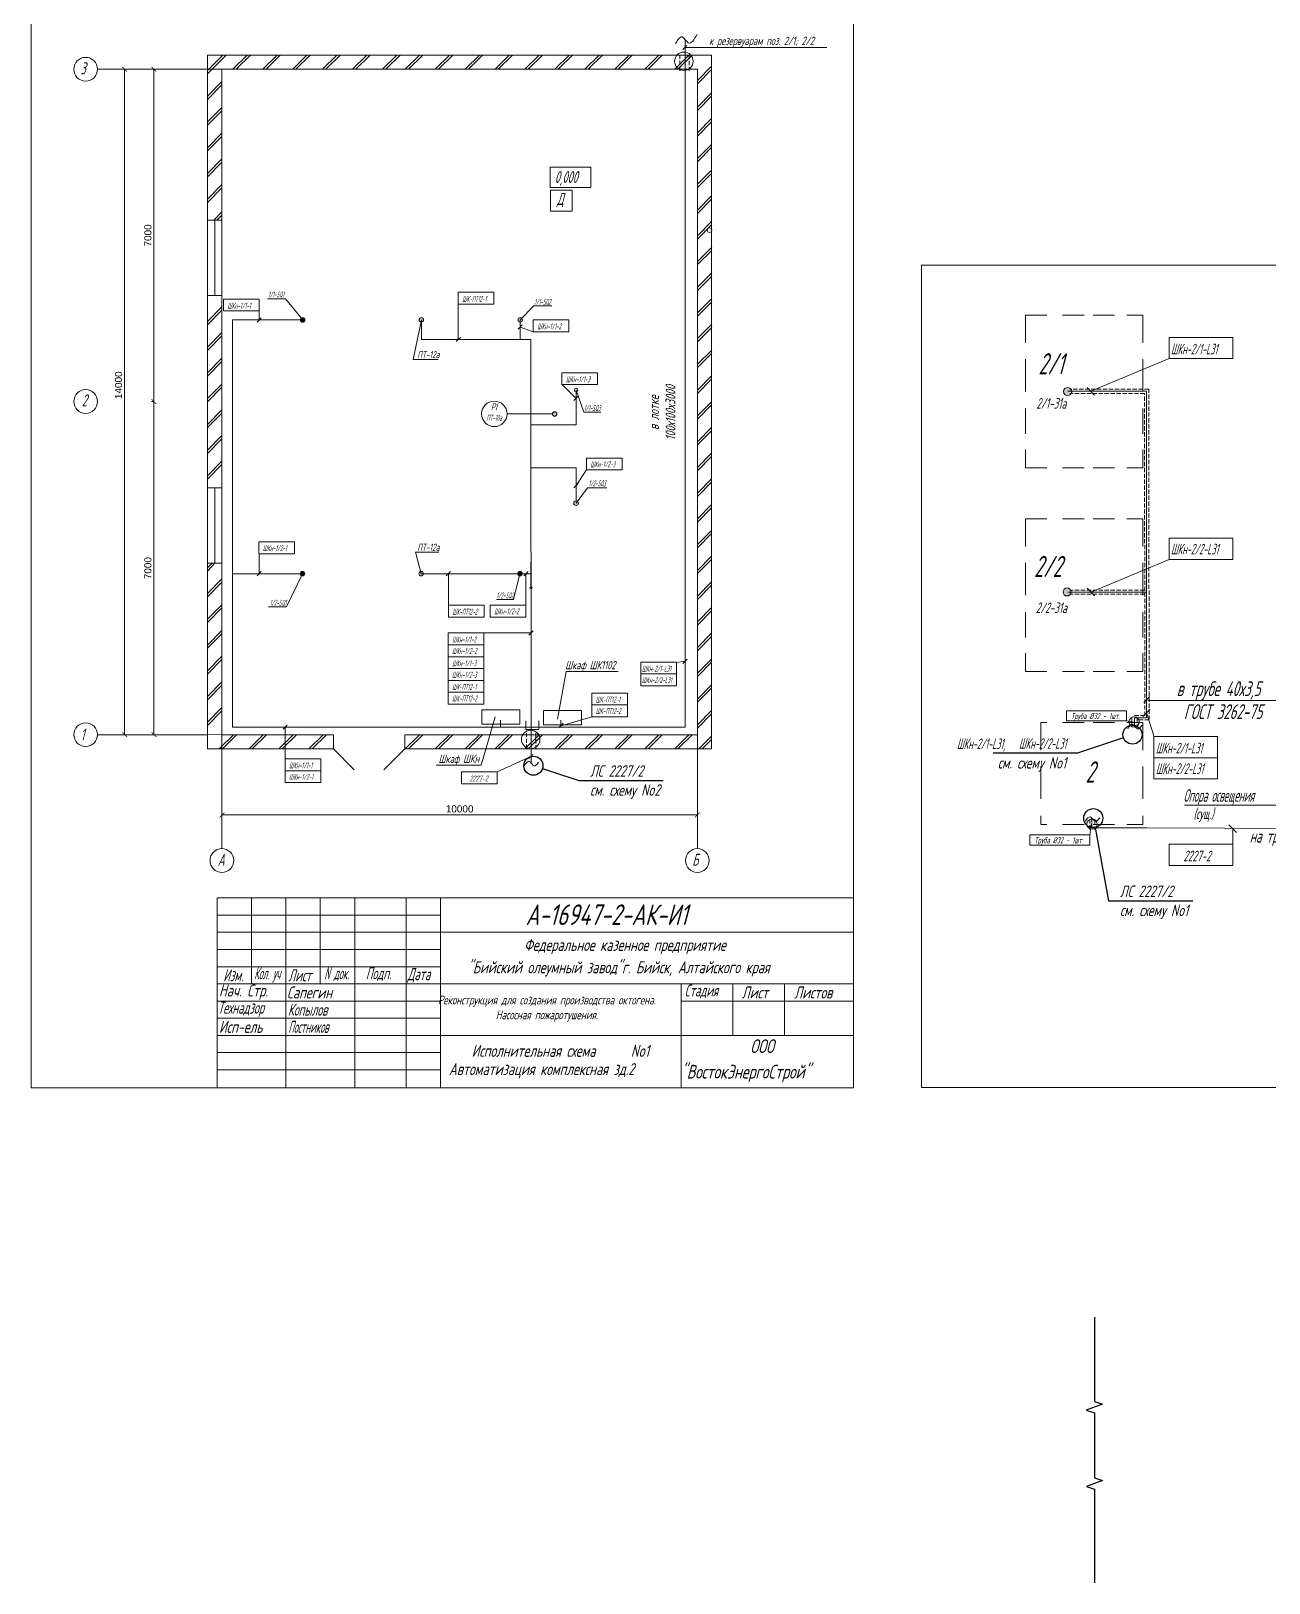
# Model space of a CAD drawing. Header units: millimetres. Extents: x 152217 to 562659, y 54507 to 219294.
# Drawn here: x 559396 to 560854, y 216426 to 218255 of the extents above; entities that cross this region are included whole.
import ezdxf
from ezdxf import colors
from ezdxf.entities.mleader import LeaderData, LeaderLine
from ezdxf.enums import TextEntityAlignment as Align
from ezdxf.math import Vec2, Vec3

# ---------------------------------------------------------------- set-up
doc = ezdxf.new("R2010")
doc.units = ezdxf.units.MM
doc.linetypes.add('ACAD_ISO04W100', pattern=[30, 24, -3, 0, -3])
doc.linetypes.add('gost5', pattern=[7, 5, -2, 0])
doc.layers.get('0').update_dxf_attribs({"lineweight": 18})
for name, color, linetype in [('dimension', 1, 'Continuous'), ('доп', 7, 'Continuous'), ('текст', 1, 'Continuous')]:
    doc.layers.add(name, color=color, linetype=linetype)
for name, color, linetype, lineweight in [('OSN', 7, 'Continuous', 60), ('КаБель силовой (Вновь)', 1, 'Continuous', 15), ('Линия выноска', 137, 'Continuous', 25), ('Рамка толстая', 7, 'Continuous', 60), ('Рамка тонкая', 5, 'Continuous', 25), ('Текст_КИП', 2, 'Continuous', 25), ('Эл.кабель', 2, 'Continuous', 50), ('ЭлектрооБорудование (Вновь)', 160, 'Continuous', 15)]:
    doc.layers.add(name, color=color, linetype=linetype, lineweight=lineweight)
doc.styles.add('Arial', font='arial.ttf', dxfattribs={"height": 300})
doc.styles.add('eskd.shx', font='eskd.shx', dxfattribs={"width": 0.8})
doc.styles.add('Simplex', font='simplex.shx', dxfattribs={"width": 0.7, "oblique": 15})
doc.styles.get("Standard").update_dxf_attribs({"font": 'simplex.shx', "width": 0.6, "oblique": 15})

# ---------------------------------------------------------------- blocks, each defined once
blk = doc.blocks.new('_ArchTick')
at = {"color": 0, "linetype": 'ByBlock', "const_width": 0.15}
blk.add_lwpolyline([(-0.5, -0.5), (0.5, 0.5)], dxfattribs=at)
blk = doc.blocks.new('_DotBlank')
at = {"color": 0, "linetype": 'ByBlock', "lineweight": -2}
blk.add_line((-0.5, 0), (-1, 0), dxfattribs=at)
blk.add_circle((0, 0), 0.5, dxfattribs=at)

msp = doc.modelspace()

# ---------------------------------------------------------------- hatches: boundary and pattern name
at = {"lineweight": 20}
h = msp.add_hatch(color=7, dxfattribs=at)
h.dxf.hatch_style = 1
edge = h.paths.add_edge_path()
edge.add_arc((560617.0178, 217830.0464), 4.7647, 0, 360)
edge = h.paths.add_edge_path()
edge.add_arc((560616.3396, 217593.8986), 4.7647, 0, 360)
at = {"layer": 'OSN', "lineweight": 20}
h = msp.add_hatch(color=256, dxfattribs=at)
h.dxf.hatch_style = 1
edge = h.paths.add_edge_path()
edge.add_arc((559855.688, 217914.4301), 2.6682, 0, 360)
edge = h.paths.add_edge_path()
edge.add_arc((559855.5196, 217615.4031), 2.6682, 0, 360)
edge = h.paths.add_edge_path()
edge.add_arc((560012.7957, 217803.6158), 2.6682, 0, 360)
at = {"layer": 'Эл.кабель', "lineweight": 20}
h = msp.add_hatch(color=7, dxfattribs=at)
h.dxf.hatch_style = 1
edge = h.paths.add_edge_path()
edge.add_arc((559715.9277, 217914.4053), 2.6682, 0, 360)
h = msp.add_hatch(color=7, dxfattribs=at)
h.dxf.hatch_style = 1
edge = h.paths.add_edge_path()
edge.add_arc((560037.9516, 217698.5229), 2.6682, 0, 360)
edge = h.paths.add_edge_path()
edge.add_arc((560037.9524, 217831.802), 2.1388, 0, 360)
edge = h.paths.add_edge_path()
edge.add_arc((559972.0585, 217914.4301), 2.6682, 0, 360)
h = msp.add_hatch(color=7, dxfattribs=at)
h.dxf.hatch_style = 1
edge = h.paths.add_edge_path()
edge.add_arc((559715.626, 217615.4264), 2.6682, 0, 360)
h = msp.add_hatch(color=7, dxfattribs=at)
h.dxf.hatch_style = 1
edge = h.paths.add_edge_path()
edge.add_arc((559971.9001, 217615.4371), 2.6682, 0, 360)

# ---------------------------------------------------------------- linework, layer by layer
at = {"lineweight": 20}
for p, q in [((560163.5501, 218232.9015), (560168.5006, 218237.8519)), ((560166.0253, 218235.3767), (560333.4479, 218235.3767)), ((559674.5224, 217939.1378), (559695.7583, 217939.1378)), ((559695.7583, 217939.1378), (559715.9277, 217914.4053)), ((559664.6275, 217924.9226), (559664.6275, 217914.4053)), ((559899.176, 217932.9173), (559899.176, 217891.3232)), ((559988.3247, 217930.8165), (559972.0659, 217914.4301)), ((560009.3012, 217930.8165), (559988.3247, 217930.8165)), ((559662.1802, 217911.9301), (559667.1306, 217916.8805)), ((559846.1022, 217867.9508), (559855.7577, 217914.4301)), ((559969.5907, 217903.502), (559974.5411, 217908.4524)), ((559987.5618, 217900.5284), (559972.0659, 217905.9772)), ((559896.7008, 217888.8516), (559901.6512, 217893.8021)), ((559875.5597, 217867.9508), (559846.1022, 217867.9508)), ((560644.3599, 217830.3043), (560736.4019, 217868.8439)), ((560022.0043, 217837.7948), (560037.9547, 217821.934)), ((560047.2667, 217805.7353), (560037.9524, 217831.802)), ((560639.9399, 217834.7243), (560648.7799, 217825.8842)), ((560035.4795, 217819.4588), (560040.43, 217824.4092)), ((560067.3041, 217805.7353), (560047.2667, 217805.7353)), ((560050.1605, 217737.5926), (560037.9606, 217719.1761)), ((560035.4854, 217716.7009), (560040.4358, 217721.6513)), ((560051.2609, 217716.7507), (560037.9516, 217698.5229)), ((560074.155, 217716.7507), (560051.2609, 217716.7507)), ((559664.6275, 217638.8457), (559664.6284, 217615.3953)), ((559876.4701, 217640.6385), (559848.9256, 217640.6385)), ((559848.9256, 217640.6385), (559855.5196, 217615.4031)), ((560644.3599, 217593.7492), (560736.4019, 217632.2888)), ((559662.1802, 217612.9512), (559667.1306, 217617.9016)), ((559696.7521, 217576.518), (559715.626, 217615.4264)), ((559885.078, 217612.9723), (559890.0285, 217617.9228)), ((559887.5116, 217578.3019), (559887.5101, 217615.4476)), ((559964.4143, 217585.2029), (559971.9001, 217615.4371)), ((559976.4045, 217612.9761), (559981.355, 217617.9265)), ((559978.8381, 217578.2592), (559978.8366, 217615.4081)), ((560639.9399, 217598.1692), (560648.7799, 217589.3291)), ((559675.5241, 217576.518), (559696.7521, 217576.518)), ((559944.1475, 217585.2029), (559964.4143, 217585.2029)), ((559984.807, 217545.6308), (559929.2401, 217545.6308)), ((559982.3317, 217543.1556), (559987.2822, 217548.1061)), ((560016.255, 217443.8685), (560026.2862, 217500.1475)), ((560087.4378, 217500.1475), (560026.2862, 217500.1475)), ((560156.164, 217510.9589), (560166.3801, 217512.1852)), ((560163.9049, 217509.71), (560168.8554, 217514.6604)), ((560713.349, 217470.7177), (560706.8288, 217463.0713)), ((560711.4321, 217465.9223), (560953.0597, 217465.9223)), ((560952.7933, 217465.9236), (560820.5919, 217465.9236)), ((559942.4759, 217446.6802), (559926.2621, 217389.7915)), ((560020.2286, 217436.2545), (560056.4641, 217446.8409)), ((560705.4794, 217447.0992), (560714.3194, 217455.9393)), ((560718.9261, 217423.3634), (560709.8994, 217451.5193)), ((559692.7327, 217432.1053), (559697.6831, 217437.0557)), ((559695.2079, 217397.3035), (559695.2079, 217434.5805)), ((560017.6963, 217434.2472), (560022.6468, 217439.1976)), ((559926.2621, 217389.7915), (559873.1767, 217389.7915)), ((559944.9737, 217381.8027), (559984.6991, 217400.0436)), ((559982.2238, 217397.5683), (559987.1743, 217402.5188)), ((560933.2085, 217342.7546), (560754.8222, 217342.7546)), ((560806.9676, 217319.3484), (560815.8076, 217310.5084)), ((560811.4019, 217314.9284), (560811.4019, 217271.6104))]:
    msp.add_line(p, q, dxfattribs=at)
at = {"linetype": 'gost5', "lineweight": 20}
for p, q in [((560712.5725, 217832.7171), (560619.6027, 217832.7171)), ((560713.0024, 217443.4813), (560712.5721, 217832.6914)), ((560707.5851, 217827.7521), (560619.6027, 217827.7521)), ((560707.895, 217448.2272), (560707.5851, 217827.7521)), ((560707.5734, 217596.1985), (560619.6027, 217596.1985)), ((560707.5734, 217591.2334), (560619.6027, 217591.2334)), ((560707.895, 217448.2272), (560695.4352, 217448.2212)), ((560713.0584, 217443.2662), (560701.5626, 217443.1995))]:
    msp.add_line(p, q, dxfattribs=at)
at = {"color": 18, "lineweight": 20, "true_color": 0x000000}
for p, q in [((559615.1665, 217233.3655), (560364.4165, 217233.3655)), ((559615.1665, 217233.3655), (559615.1665, 217010.6155)), ((559655.6665, 217233.3655), (559655.6665, 217132.1155)), ((559696.1665, 217233.3655), (559696.1665, 217010.6155)), ((559736.6665, 217233.3655), (559736.6665, 217132.1155)), ((559777.1665, 217233.3655), (559777.1665, 217010.6155)), ((559837.9165, 217233.3655), (559837.9165, 217010.6155)), ((559878.4165, 217233.3655), (559878.4165, 217010.6155)), ((559615.1665, 217213.1155), (559878.4165, 217213.1155)), ((559615.1665, 217192.8655), (559878.4165, 217192.8655)), ((559878.4165, 217192.8655), (560364.4165, 217192.8655)), ((559615.1665, 217172.6155), (559878.4165, 217172.6155)), ((559615.1665, 217152.3655), (559878.4165, 217152.3655)), ((559615.1665, 217132.1155), (560364.4165, 217132.1155)), ((560161.9165, 217132.1155), (560161.9165, 217010.6155)), ((560222.6665, 217132.1155), (560222.6665, 217071.3655)), ((560283.4165, 217132.1155), (560283.4165, 217071.3655)), ((559615.1665, 217111.8655), (559878.4165, 217111.8655)), ((560161.9165, 217111.8655), (560364.4165, 217111.8655)), ((559615.1665, 217091.6155), (559878.4165, 217091.6155)), ((559615.1665, 217071.3655), (559878.4165, 217071.3655)), ((559878.4165, 217071.3655), (560364.4165, 217071.3655)), ((559615.1665, 217051.1155), (559878.4165, 217051.1155)), ((559615.1665, 217030.8655), (559878.4165, 217030.8655))]:
    msp.add_line(p, q, dxfattribs=at)
at = {"lineweight": 20}
for points in [[(560007.3927, 218094.3829), (560055.2304, 218094.3829), (560055.2304, 218070.5288), (560007.3927, 218070.5288)], [(560008.0047, 218067.1648), (560033.1987, 218067.1648), (560033.1987, 218042.597), (560008.0047, 218042.597)], [(559622.6275, 217924.9226), (559664.6275, 217924.9226), (559664.6275, 217938.9226), (559622.6275, 217938.9226)], [(559899.176, 217932.9173), (559941.176, 217932.9173), (559941.176, 217946.9173), (559899.176, 217946.9173)], [(559987.5526, 217900.5455), (560029.5526, 217900.5455), (560029.5526, 217914.5455), (559987.5526, 217914.5455)], [(560736.4019, 217868.8439), (560811.4019, 217868.8439), (560811.4019, 217893.8439), (560736.4019, 217893.8439)], [(560021.3737, 217838.1748), (560063.3737, 217838.1748), (560063.3737, 217852.1748), (560021.3737, 217852.1748)], [(560050.1404, 217737.6312), (560092.1404, 217737.6312), (560092.1404, 217751.6312), (560050.1404, 217751.6312)], [(559664.3266, 217638.8457), (559706.3266, 217638.8457), (559706.3266, 217652.8457), (559664.3266, 217652.8457)], [(560736.4019, 217632.2888), (560811.4019, 217632.2888), (560811.4019, 217657.2888), (560736.4019, 217657.2888)], [(559887.5116, 217564.3019), (559929.5116, 217564.3019), (559929.5116, 217578.3019), (559887.5116, 217578.3019)], [(559936.8381, 217564.2592), (559978.8381, 217564.2592), (559978.8381, 217578.2592), (559936.8381, 217578.2592)], [(559887.2401, 217531.6308), (559929.2401, 217531.6308), (559929.2401, 217545.6308), (559887.2401, 217545.6308)], [(559887.2401, 217517.6308), (559929.2401, 217517.6308), (559929.2401, 217531.6308), (559887.2401, 217531.6308)], [(559887.2401, 217503.6308), (559929.2401, 217503.6308), (559929.2401, 217517.6308), (559887.2401, 217517.6308)], [(559887.2401, 217489.6308), (559929.2401, 217489.6308), (559929.2401, 217503.6308), (559887.2401, 217503.6308)], [(560114.2827, 217497.3094), (560156.2827, 217497.3094), (560156.2827, 217511.3094), (560114.2827, 217511.3094)], [(559887.2401, 217475.6936), (559929.2401, 217475.6936), (559929.2401, 217489.6936), (559887.2401, 217489.6936)], [(560114.2827, 217483.3094), (560156.2827, 217483.3094), (560156.2827, 217497.3094), (560114.2827, 217497.3094)], [(559887.2401, 217461.6936), (559929.2401, 217461.6936), (559929.2401, 217475.6936), (559887.2401, 217475.6936)], [(560056.4641, 217460.8409), (560098.4641, 217460.8409), (560098.4641, 217474.8409), (560056.4641, 217474.8409)], [(560056.4641, 217446.8409), (560098.4641, 217446.8409), (560098.4641, 217460.8409), (560056.4641, 217460.8409)], [(560718.6712, 217398.6274), (560793.6712, 217398.6274), (560793.6712, 217423.6274), (560718.6712, 217423.6274)], [(559695.2079, 217383.3035), (559737.2079, 217383.3035), (559737.2079, 217397.3035), (559695.2079, 217397.3035)], [(560718.6712, 217373.6274), (560793.6712, 217373.6274), (560793.6712, 217398.6274), (560718.6712, 217398.6274)], [(559695.2079, 217369.3035), (559737.2079, 217369.3035), (559737.2079, 217383.3035), (559695.2079, 217383.3035)], [(559902.9737, 217367.8027), (559944.9737, 217367.8027), (559944.9737, 217381.8027), (559902.9737, 217381.8027)], [(560736.4019, 217271.6104), (560811.4019, 217271.6104), (560811.4019, 217296.6104), (560736.4019, 217296.6104)]]:
    msp.add_lwpolyline(points, close=True, dxfattribs=at)
at = {"color": 0, "linetype": 'ByBlock', "lineweight": 20, "ltscale": 0.01}
for centre in [(559715.9277, 217914.4053), (559972.0585, 217914.4301), (560037.9516, 217698.5229), (559715.626, 217615.4264), (559971.9001, 217615.4371)]:
    msp.add_circle(centre, 2.6682, dxfattribs=at)
at = {"color": 3, "lineweight": 20}
msp.add_circle((559984.734, 217598.8419), 1.4, dxfattribs=at)
at = {"lineweight": 20}
for points in [[(560155.1028, 218239.8954), (560163.2998, 218247.7814), (560170.0051, 218240.8116), (560180.7068, 218251.1071)], [(560687.7446, 217432.7559), (560693.6804, 217437.743), (560699.4091, 217432.4589), (560704.6079, 217436.7995)], [(559976.8545, 217389.2664), (559982.7904, 217394.2535), (559988.5191, 217388.9695), (559993.7178, 217393.31)], [(560637.8939, 217323.8071), (560643.8298, 217328.7942), (560649.5585, 217323.5102), (560654.7572, 217327.8507)]]:
    msp.add_spline(points, degree=3, dxfattribs=at)
at = {"layer": 'dimension', "color": 0, "linetype": 'ByBlock', "lineweight": 20, "ltscale": 0.01}
for p, q in [((559603.9779, 217408.9296), (559603.9779, 218226.5247)), ((559603.9779, 218226.5247), (560197.5957, 218226.5247)), ((559621.87, 218226.5247), (559603.9957, 218208.6503)), ((559625.7369, 218226.5247), (559603.9957, 218204.7835)), ((559650.4112, 218226.5296), (559633.6112, 218209.7296)), ((559654.278, 218226.5296), (559637.478, 218209.7296)), ((559685.6818, 218226.5296), (559668.8818, 218209.7296)), ((559689.5486, 218226.5296), (559672.7486, 218209.7296)), ((559720.9523, 218226.5296), (559704.1523, 218209.7296)), ((559724.8192, 218226.5296), (559708.0192, 218209.7296)), ((559756.2229, 218226.5296), (559739.4229, 218209.7296)), ((559760.0897, 218226.5296), (559743.2897, 218209.7296)), ((559791.4935, 218226.5296), (559774.6935, 218209.7296)), ((559795.3603, 218226.5296), (559778.5603, 218209.7296)), ((559826.764, 218226.5296), (559809.964, 218209.7296)), ((559830.6309, 218226.5296), (559813.8309, 218209.7296)), ((559853.4598, 218226.5247), (559836.6598, 218209.7247)), ((559857.3267, 218226.5247), (559840.5267, 218209.7247)), ((559888.7304, 218226.5247), (559871.9304, 218209.7247)), ((559892.5972, 218226.5247), (559875.7972, 218209.7247)), ((559924.001, 218226.5247), (559907.201, 218209.7247)), ((559927.8678, 218226.5247), (559911.0678, 218209.7247)), ((559959.2715, 218226.5247), (559942.4715, 218209.7247)), ((559963.1384, 218226.5247), (559946.3384, 218209.7247)), ((559994.5421, 218226.5247), (559977.7421, 218209.7247)), ((559998.4089, 218226.5247), (559981.6089, 218209.7247)), ((560029.8127, 218226.5247), (560013.0127, 218209.7247)), ((560033.6795, 218226.5247), (560016.8795, 218209.7247)), ((560065.0832, 218226.5247), (560048.2832, 218209.7247)), ((560068.9501, 218226.5247), (560052.1501, 218209.7247)), ((560100.3538, 218226.5247), (560083.5538, 218209.7247)), ((560104.2206, 218226.5247), (560087.4206, 218209.7247)), ((560135.6244, 218226.5247), (560118.8244, 218209.7247)), ((560139.4912, 218226.5247), (560122.6912, 218209.7247)), ((560170.8949, 218226.5247), (560154.0949, 218209.7247)), ((560174.7618, 218226.5247), (560157.9618, 218209.7247)), ((560197.5957, 218213.4307), (560180.7957, 218196.6307)), ((560197.5957, 218226.5247), (560197.5957, 217408.9296)), ((559620.7957, 218195.1318), (559603.9957, 218178.3318)), ((560123.9645, 218209.7296), (559620.7957, 218209.7247)), ((559620.7957, 218031.9493), (559620.7957, 218209.7247)), ((559620.7957, 218209.7247), (560180.7957, 218209.7247)), ((560180.7957, 218209.7247), (560180.7957, 217425.7296)), ((560197.5957, 218209.5639), (560180.7957, 218192.7639)), ((559620.7957, 218191.2649), (559603.9957, 218174.4649)), ((560197.5957, 218181.918), (560180.7957, 218165.118)), ((560197.5957, 218178.0512), (560180.7957, 218161.2512)), ((559620.7957, 218164.8132), (559603.9957, 218148.0132)), ((559620.7957, 218160.9464), (559603.9957, 218144.1464)), ((560197.5957, 218151.5994), (560180.7957, 218134.7994)), ((560197.5957, 218147.7326), (560180.7957, 218130.9326)), ((559620.7957, 218134.4947), (559603.9957, 218117.6947)), ((559620.7957, 218130.6278), (559603.9957, 218113.8278)), ((560197.5957, 218121.2809), (560180.7957, 218104.4809)), ((559620.7957, 218104.1761), (559603.9957, 218087.3761)), ((560197.5957, 218117.4141), (560180.7957, 218100.6141)), ((559620.7957, 218100.3093), (559603.9957, 218083.5093)), ((560197.5957, 218090.9623), (560180.7957, 218074.1623)), ((560197.5957, 218087.0955), (560180.7957, 218070.2955)), ((559620.7957, 218073.8576), (559603.9957, 218057.0576)), ((559620.7957, 218069.9907), (559603.9957, 218053.1907)), ((560197.5957, 218060.6438), (560180.7957, 218043.8438)), ((560197.5957, 218056.777), (560180.7957, 218039.977)), ((559603.9779, 218031.9493), (559620.7957, 218031.9493)), ((559620.7957, 218041.6831), (559611.0619, 218031.9493)), ((559612.3214, 218031.9493), (559612.3957, 217943.3581)), ((559620.7957, 218037.8162), (559614.9287, 218031.9493)), ((559620.7957, 218031.9493), (559620.8699, 217943.3581)), ((560197.5957, 218030.3252), (560180.7957, 218013.5252)), ((560197.5957, 218026.4584), (560180.7957, 218009.6584)), ((560197.8437, 218000.2281), (560181.0437, 217983.4281)), ((560197.8437, 217996.3613), (560181.0437, 217979.5613)), ((560197.8437, 217969.9096), (560181.0437, 217953.1096)), ((560197.8437, 217966.0427), (560181.0437, 217949.2427)), ((559603.9957, 217943.3581), (559620.7957, 217943.3581)), ((559620.7957, 217716.4929), (559620.7957, 217943.3581)), ((559620.8679, 217945.7259), (559620.8699, 217943.3581)), ((560197.8437, 217939.591), (560181.0437, 217922.791)), ((559620.7957, 217929.8185), (559603.9957, 217913.0185)), ((559620.7957, 217925.9516), (559603.9957, 217909.1516)), ((560197.8437, 217935.7242), (560181.0437, 217918.9242)), ((560197.8437, 217909.2725), (560181.0437, 217892.4725)), ((560197.8437, 217905.4056), (560181.0437, 217888.6056)), ((559620.7957, 217899.4999), (559603.9957, 217882.6999)), ((559620.7957, 217895.6331), (559603.9957, 217878.8331)), ((559620.7957, 217869.1814), (559603.9957, 217852.3814)), ((559620.7957, 217865.3145), (559603.9957, 217848.5145)), ((560197.8437, 217878.9539), (560181.0437, 217862.1539)), ((560197.8437, 217875.0871), (560181.0437, 217858.2871)), ((560197.5957, 217848.3873), (560180.7957, 217831.5873)), ((559620.8134, 217838.8806), (559604.0134, 217822.0806)), ((559620.8134, 217835.0137), (559604.0134, 217818.2137)), ((560197.5957, 217844.5205), (560180.7957, 217827.7205)), ((560197.5957, 217818.0688), (560180.7957, 217801.2688)), ((560197.5957, 217814.2019), (560180.7957, 217797.4019)), ((559620.8134, 217808.562), (559604.0134, 217791.762)), ((559620.8134, 217804.6952), (559604.0134, 217787.8952)), ((560010.1274, 217803.6158), (559956.6638, 217803.7132)), ((559620.8134, 217778.2435), (559604.0134, 217761.4435)), ((559620.8134, 217774.3766), (559604.0134, 217757.5766)), ((559984.7957, 217742.5691), (559984.7957, 217787.3691)), ((560197.5957, 217787.7502), (560180.7957, 217770.9502)), ((560197.5957, 217783.8834), (560180.7957, 217767.0834)), ((560197.5957, 217757.4317), (560180.7957, 217740.6317)), ((559620.8134, 217747.9249), (559604.0134, 217731.1249)), ((559620.8134, 217744.0581), (559604.0134, 217727.2581)), ((560197.5957, 217753.5648), (560180.7957, 217736.7648)), ((560197.5957, 217727.1131), (560180.7957, 217710.3131)), ((560197.5957, 217723.2463), (560180.7957, 217706.4463)), ((559603.9957, 217716.4929), (559620.7957, 217716.4929)), ((559612.3957, 217716.4929), (559612.3957, 217627.9018)), ((559620.7957, 217716.4929), (559620.8699, 217627.9018)), ((560197.5957, 217696.7946), (560180.7957, 217679.9946)), ((560197.5957, 217692.9277), (560180.7957, 217676.1277)), ((560197.5957, 217666.476), (560180.7957, 217649.676)), ((560197.5957, 217662.6092), (560180.7957, 217645.8092)), ((559603.9957, 217627.9018), (559620.7957, 217627.9018)), ((559609.1997, 217627.9018), (559603.9957, 217622.6977)), ((559612.3957, 217627.9018), (559603.9957, 217618.8309)), ((559620.7957, 217425.7296), (559620.7957, 217627.9018)), ((560197.5957, 217636.1575), (560180.7957, 217619.3575)), ((560197.5957, 217632.2906), (560180.7957, 217615.4906)), ((559620.7957, 217609.1792), (559603.9957, 217592.3792)), ((559620.7957, 217605.3123), (559603.9957, 217588.5123)), ((560197.5957, 217605.8389), (560180.7957, 217589.0389)), ((560197.5957, 217601.9721), (560180.7957, 217585.1721)), ((559620.7957, 217578.8606), (559603.9957, 217562.0606)), ((559620.7957, 217574.9938), (559603.9957, 217558.1938)), ((560197.5957, 217575.5204), (560180.7957, 217558.7204)), ((560197.5957, 217571.6535), (560180.7957, 217554.8535)), ((559620.7957, 217548.5421), (559603.9957, 217531.7421)), ((559620.7957, 217544.6752), (559603.9957, 217527.8752)), ((560197.5957, 217545.2018), (560180.7957, 217528.4018)), ((560197.5957, 217541.335), (560180.7957, 217524.535)), ((559620.7957, 217518.2235), (559603.9957, 217501.4235)), ((559620.7957, 217514.3567), (559603.9957, 217497.5567)), ((560197.5957, 217514.8833), (560180.7957, 217498.0833)), ((560197.5957, 217511.0164), (560180.7957, 217494.2164)), ((559620.7957, 217487.905), (559603.9957, 217471.105)), ((559620.7957, 217484.0381), (559603.9957, 217467.2381)), ((560197.5957, 217484.5647), (560180.7957, 217467.7647)), ((560197.5957, 217480.6979), (560180.7957, 217463.8979)), ((559620.7957, 217457.5864), (559603.9957, 217440.7864)), ((559620.7957, 217453.7196), (559603.9957, 217436.9196)), ((560197.5957, 217454.2462), (560180.7957, 217437.4462)), ((560197.5957, 217450.3793), (560180.7957, 217433.5793)), ((559634.2554, 217425.7296), (559617.4554, 217408.9296)), ((559752.1001, 217425.7296), (559620.7957, 217425.7296)), ((559620.7957, 217425.7296), (559620.7957, 217291.451)), ((559638.1222, 217425.7296), (559621.3222, 217408.9296)), ((559669.526, 217425.7296), (559652.726, 217408.9296)), ((559673.3928, 217425.7296), (559656.5928, 217408.9296)), ((559704.7965, 217425.7296), (559687.9965, 217408.9296)), ((559708.6634, 217425.7296), (559691.8634, 217408.9296)), ((559740.0671, 217425.7296), (559723.2671, 217408.9296)), ((559743.9339, 217425.7296), (559727.1339, 217408.9296)), ((559752.1001, 217425.7296), (559752.1001, 217408.9296)), ((560180.7957, 217425.7296), (559836.1001, 217425.7296)), ((559836.1001, 217425.7296), (559836.1001, 217408.9296)), ((559853.4598, 217425.7296), (559836.6598, 217408.9296)), ((559857.3267, 217425.7296), (559840.5267, 217408.9296)), ((559888.7304, 217425.7296), (559871.9304, 217408.9296)), ((559892.5972, 217425.7296), (559875.7972, 217408.9296)), ((559924.001, 217425.7296), (559907.201, 217408.9296)), ((559927.8678, 217425.7296), (559911.0678, 217408.9296)), ((559959.2715, 217425.7296), (559942.4715, 217408.9296)), ((559963.1384, 217425.7296), (559946.3384, 217408.9296)), ((559994.5421, 217425.7296), (559977.7421, 217408.9296)), ((559998.4089, 217425.7296), (559981.6089, 217408.9296)), ((560029.8127, 217425.7296), (560013.0127, 217408.9296)), ((560033.6795, 217425.7296), (560016.8795, 217408.9296)), ((560065.0832, 217425.7296), (560048.2832, 217408.9296)), ((560068.9501, 217425.7296), (560052.1501, 217408.9296)), ((560100.3538, 217425.7296), (560083.5538, 217408.9296)), ((560104.2206, 217425.7296), (560087.4206, 217408.9296)), ((560135.6244, 217425.7296), (560118.8244, 217408.9296)), ((560139.4912, 217425.7296), (560122.6912, 217408.9296)), ((560170.8949, 217425.7296), (560154.0949, 217408.9296)), ((560174.7618, 217425.7296), (560157.9618, 217408.9296)), ((560180.7957, 217425.7296), (560180.7957, 217291.451)), ((559752.1001, 217408.9296), (559603.9779, 217408.9296)), ((559752.1001, 217408.9296), (559776.5765, 217384.4532)), ((559836.1001, 217408.9296), (559811.6236, 217384.4532)), ((560197.5957, 217408.9296), (559836.1001, 217408.9296)), ((560197.5957, 217423.9276), (560182.5976, 217408.9296)), ((560197.5957, 217420.0608), (560186.4645, 217408.9296))]:
    msp.add_line(p, q, dxfattribs=at)
at = {"layer": 'dimension', "color": 6, "linetype": 'ByBlock', "lineweight": 20, "ltscale": 0.01}
for p, q in [((560123.9645, 218209.7296), (559474.2882, 218209.6925)), ((559603.9779, 218209.7247), (559474.3204, 218209.7247)), ((559506.1247, 218209.696), (559506.1247, 217425.696)), ((559540.697, 217818.1862), (559540.697, 218209.6911)), ((560180.7957, 218209.7247), (560180.7957, 217328.3718)), ((559540.6649, 217818.2184), (559537.8649, 217818.2184)), ((559540.697, 217818.1862), (559537.897, 217818.1862)), ((559540.6649, 217425.696), (559540.6649, 217818.2184)), ((559620.7957, 217425.7296), (559474.2881, 217425.8077)), ((559603.9779, 217425.7296), (559474.2883, 217425.7296)), ((559620.7957, 217425.7296), (559620.7957, 217328.3718)), ((559710.2583, 217425.7296), (559660.347, 217425.7296)), ((559620.7957, 217331.1718), (560180.7957, 217331.1718))]:
    msp.add_line(p, q, dxfattribs=at)
at = {"layer": 'dimension', "color": 0, "linetype": 'ACAD_ISO04W100', "lineweight": 20, "ltscale": 0.02}
msp.add_line((560141.0349, 218209.7247), (559474.2882, 218209.6925), dxfattribs=at)
at = {"layer": 'dimension', "color": 0, "linetype": 'ByBlock', "lineweight": 20}
msp.add_line((559984.7957, 217629.4083), (559984.7957, 217601.4083), dxfattribs=at)
at = {"layer": 'dimension', "color": 0, "linetype": 'ByBlock', "lineweight": 20, "ltscale": 0.01}
for centre, radius in [((559460.2883, 218209.7342), 14), ((560195.0331, 218020.2117), 2.6682), ((559715.9277, 217914.4053), 2.6682), ((559855.688, 217914.4301), 2.6682), ((559972.0659, 217914.4301), 2.6682), ((559460.2613, 217818.2933), 14), ((560617.0178, 217830.0464), 4.7647), ((559941.6535, 217803.7132), 15.0103), ((560012.7957, 217803.6158), 2.6682), ((559715.626, 217615.4264), 2.6682), ((559855.5196, 217615.4031), 2.6682), ((559971.9001, 217615.4371), 2.6682), ((560616.3396, 217593.8986), 4.7647), ((559460.2883, 217425.7391), 14), ((559620.7957, 217277.451), 14), ((560180.7957, 217277.451), 14)]:
    msp.add_circle(centre, radius, dxfattribs=at)
at = {"layer": 'dimension', "color": 7, "linetype": 'ByBlock', "lineweight": 20, "ltscale": 0.01}
for points in [[(560014.595, 217916.1936), (560014.4941, 217916.1415), (560014.5727, 217916.2235)], [(560047.9466, 217687.5802), (560047.9415, 217687.6936), (560047.9831, 217687.588)], [(560021.0155, 217621.929), (560020.9357, 217622.0099), (560021.0374, 217621.9593)]]:
    msp.add_solid(points, dxfattribs=at)
at = {"layer": 'OSN', "color": 6, "linetype": 'Continuous', "lineweight": 20}
for p, q in [((560567.4365, 217920.0604), (560592.6309, 217920.0604)), ((560567.4426, 217920.0795), (560567.4426, 217887.5917)), ((560611.0761, 217920.0604), (560636.2706, 217920.0604)), ((560647.0147, 217920.0604), (560672.2091, 217920.0604)), ((560686.8038, 217920.0604), (560705.5432, 217920.0604)), ((560705.5432, 217920.0604), (560705.5432, 217887.5726)), ((560567.4426, 217868.3639), (560567.4426, 217830.0795)), ((560705.5432, 217868.3448), (560705.5432, 217830.0604)), ((560567.4426, 217810.0152), (560567.4426, 217780.1052)), ((560705.5432, 217809.9961), (560705.5432, 217780.0862)), ((560567.4426, 217761.732), (560567.4426, 217740.0795)), ((560705.5432, 217761.7129), (560705.5432, 217740.0604)), ((560567.4365, 217740.0604), (560592.6309, 217740.0604)), ((560611.0761, 217740.0604), (560636.2706, 217740.0604)), ((560647.0147, 217740.0604), (560672.2091, 217740.0604)), ((560686.8038, 217740.0604), (560705.5432, 217740.0604)), ((560567.4351, 217680.02), (560567.4351, 217647.5322)), ((560567.4365, 217680.0604), (560592.6309, 217680.0604)), ((560611.0761, 217680.0604), (560636.2706, 217680.0604)), ((560647.0147, 217680.0604), (560672.2091, 217680.0604)), ((560686.8038, 217680.0604), (560705.5432, 217680.0604)), ((560705.5432, 217680.0604), (560705.5432, 217647.5726)), ((560567.4351, 217628.3044), (560567.4351, 217590.02)), ((560705.5432, 217628.3448), (560705.5432, 217590.0604)), ((560567.4351, 217569.9557), (560567.4351, 217540.0458)), ((560705.5432, 217569.9961), (560705.5432, 217540.0862)), ((560567.4351, 217521.6725), (560567.4351, 217500.02)), ((560705.5432, 217521.7129), (560705.5432, 217500.0604)), ((560567.4365, 217500.0604), (560592.6309, 217500.0604)), ((560611.0761, 217500.0604), (560636.2706, 217500.0604)), ((560647.0147, 217500.0604), (560672.2091, 217500.0604)), ((560686.8038, 217500.0604), (560705.5432, 217500.0604))]:
    msp.add_line(p, q, dxfattribs=at)
at = {"layer": 'OSN', "linetype": 'Continuous', "lineweight": 20}
for p, q in [((560585.5432, 217440.0604), (560592.6309, 217440.0604)), ((560585.5432, 217440.0604), (560585.5432, 217407.5726)), ((560611.0761, 217440.0604), (560636.2706, 217440.0604)), ((560647.0147, 217440.0604), (560672.2091, 217440.0604)), ((560686.8038, 217440.0604), (560705.5432, 217440.0604)), ((560705.5432, 217440.0604), (560705.5432, 217407.5726)), ((560585.5432, 217388.3448), (560585.5432, 217350.0604)), ((560705.5432, 217388.3448), (560705.5432, 217350.0604)), ((560585.5432, 217329.9961), (560585.5432, 217320.0604)), ((560585.5432, 217320.0604), (560592.6309, 217320.0604)), ((560611.0761, 217320.0604), (560636.2706, 217320.0604)), ((560647.0147, 217320.0604), (560672.2091, 217320.0604)), ((560686.8038, 217320.0604), (560705.5432, 217320.0604)), ((560705.5432, 217329.9961), (560705.5432, 217320.0604))]:
    msp.add_line(p, q, dxfattribs=at)
at = {"layer": 'OSN', "lineweight": 20}
for points in [[(559927.0745, 217438.2297), (559971.8745, 217438.2297), (559971.8745, 217455.0297), (559927.0745, 217455.0297)], [(559999.7272, 217437.46), (560044.5272, 217437.46), (560044.5272, 217454.26), (559999.7272, 217454.26)]]:
    msp.add_lwpolyline(points, close=True, dxfattribs=at)
at = {"layer": 'КаБель силовой (Вновь)', "linetype": 'gost5'}
for p, q in [((560160.1257, 218208.0357), (560160.1257, 218226.4902)), ((560171.0704, 218226.4902), (560171.0704, 218208.0357)), ((559979.6997, 217409.0104), (559979.6997, 217427.465)), ((559990.6445, 217427.465), (559990.6445, 217409.0104))]:
    msp.add_line(p, q, dxfattribs=at)
at = {"layer": 'КаБель силовой (Вновь)', "linetype": 'gost5', "lineweight": 20}
for p, q in [((560692.6332, 217434.5082), (560692.6332, 217444.7608)), ((560698.7136, 217444.7608), (560698.7136, 217434.5082)), ((560643.0638, 217314.2012), (560643.0638, 217324.4537)), ((560649.1442, 217324.4537), (560649.1442, 217314.2012))]:
    msp.add_line(p, q, dxfattribs=at)
at = {"layer": 'Линия выноска'}
for p, q in [((560648.4558, 216739.2562), (560648.4558, 216640.0804)), ((560648.4558, 216640.0804), (560657.9004, 216636.8451)), ((560657.9004, 216636.8451), (560639.0113, 216629.9189)), ((560639.0113, 216629.9189), (560648.4558, 216626.6994)), ((560648.5741, 216626.8549), (560648.5741, 216550.2002)), ((560648.5741, 216550.2002), (560658.0187, 216546.9649)), ((560658.0187, 216546.9649), (560639.1295, 216540.0386)), ((560639.1295, 216540.0386), (560648.5741, 216536.8192)), ((560648.5741, 216536.8192), (560648.5741, 216426.2855))]:
    msp.add_line(p, q, dxfattribs=at)
at = {"layer": 'Рамка толстая', "color": 18, "lineweight": 20, "true_color": 0x000000}
for p, q in [((559395.9374, 218342.8122), (559395.9374, 217009.6872)), ((560364.5624, 218342.8122), (560364.5624, 217009.6872)), ((560445.0374, 217010.1751), (560445.0374, 217978.8001)), ((560445.0374, 217978.8001), (561778.1624, 217978.8001)), ((560364.5624, 217009.6872), (559395.9374, 217009.6872)), ((560445.0374, 217010.1751), (561778.1624, 217010.1751))]:
    msp.add_line(p, q, dxfattribs=at)
at = {"layer": 'Рамка тонкая', "lineweight": 20}
for p, q in [((559978.7853, 217441.9949), (559978.7853, 217431.7949)), ((559978.7853, 217431.7949), (559994.0853, 217431.7949)), ((559994.0853, 217431.7949), (559994.0853, 217441.9949)), ((560694.4351, 217440.3194), (560686.3209, 217441.8874)), ((560644.8657, 217320.0124), (560643.1372, 217307.434))]:
    msp.add_line(p, q, dxfattribs=at)
for points in [[(560615.5058, 217453.9984), (560686.3209, 217453.9984), (560686.3209, 217441.8874), (560615.5058, 217441.8874)], [(560572.3009, 217307.6817), (560643.116, 217307.6817), (560643.116, 217295.5707), (560572.3009, 217295.5707)]]:
    msp.add_lwpolyline(points, close=True, dxfattribs=at)
at = {"layer": 'Эл.кабель', "lineweight": 20}
for p, q in [((560166.6442, 217434.5805), (560166.6442, 218244.6723)), ((559633.1917, 217637.8292), (559633.1917, 217914.4053)), ((559713.2594, 217914.4053), (559633.2754, 217914.4053)), ((559855.7577, 217891.3232), (559855.7577, 217914.4301)), ((559972.0659, 217891.3232), (559972.0659, 217914.4301)), ((559984.734, 217891.3232), (559855.7577, 217891.3232)), ((559984.9175, 217391.5328), (559984.734, 217891.3232)), ((560037.962, 217790.6095), (560037.9529, 217829.6632)), ((559984.734, 217790.6095), (560037.962, 217790.6095)), ((559984.734, 217740.0029), (560037.962, 217740.0029)), ((560037.962, 217740.0029), (560037.9594, 217701.1912)), ((559633.1917, 217434.5805), (559633.1917, 217637.8292)), ((559712.9578, 217615.4264), (559633.1917, 217615.4264)), ((559984.734, 217615.4083), (559855.5196, 217615.4031)), ((560166.6442, 217434.5805), (559633.1917, 217434.5805)), ((559949.0003, 217442.6603), (559948.9997, 217434.9226)), ((560020.1692, 217442.6603), (560020.1627, 217434.5765))]:
    msp.add_line(p, q, dxfattribs=at)
at = {"layer": 'Эл.кабель', "color": 6, "lineweight": 20}
for p, q in [((560709.7691, 217830.3043), (560617.0863, 217830.3043)), ((560709.7142, 217445.5346), (560709.7691, 217830.0604)), ((560709.7691, 217593.7492), (560617.0863, 217593.7492)), ((560695.7457, 217445.5506), (560709.668, 217445.5811)), ((560695.7457, 217436.702), (560695.7457, 217445.4656)), ((560645.6335, 217315.87), (560645.6278, 217327.2106)), ((560710.2219, 217315.87), (560645.6335, 217315.87)), ((560710.2219, 217315.87), (560960.5828, 217314.9284))]:
    msp.add_line(p, q, dxfattribs=at)
at = {"layer": 'Эл.кабель', "color": 7, "lineweight": 20}
msp.add_circle((560037.9524, 217831.802), 2.1388, dxfattribs=at)
at = {"layer": 'ЭлектрооБорудование (Вновь)'}
for centre in [(560164.9251, 218219.1618), (559984.4992, 217420.1366)]:
    msp.add_circle(centre, 10.8999, dxfattribs=at)
at = {"layer": 'ЭлектрооБорудование (Вновь)', "lineweight": 20}
for centre in [(560695.2996, 217440.6894), (560645.7302, 217320.3824)]:
    msp.add_circle(centre, 6.0555, dxfattribs=at)

# ---------------------------------------------------------------- block references
at = {"layer": 'dimension', "color": 6, "linetype": 'ByBlock', "lineweight": 20, "ltscale": 0.01, "xscale": 5.6, "yscale": 5.6, "zscale": 5.6}
for p, rotation in [((559506.1247, 218209.696), 90), ((559540.697, 218209.6911), 90), ((559540.6649, 217818.2184), 90), ((559540.697, 217818.1862), 270), ((559506.1247, 217425.696), 270), ((559540.6649, 217425.696), 270), ((559620.7957, 217331.1718), 180)]:
    msp.add_blockref('_ArchTick', p, dxfattribs=dict(at, rotation=rotation))
msp.add_blockref('_ArchTick', (560180.7957, 217331.1718), dxfattribs=at)

# ---------------------------------------------------------------- texts
at = {"color": 18, "lineweight": 20, "true_color": 0x000000, "style": 'Simplex', "oblique": 15}
for s, height, width, p in [('А-16947-2-АК-И1', 24.3, 0.7, (559978.501, 217201.5045)), ('Федеральное казенное предприятие', 14.175, 0.7, (559976.767, 217170.928)), ('Кол. уч', 14.175, 0.4, (559658.7204, 217137.5155)), ('N', 14.175, 0.5, (559741.2384, 217137.5155)), ('Подп.', 14.175, 0.6, (559790.2385, 217137.5155)), ('"Бийский олеумный завод"г. Бийск, Алтайского края', 14.175, 0.7, (559910.2959, 217144.603)), ('Изм.', 14.175, 0.6, (559622.366, 217135.153)), ('Лист', 14.175, 0.6, (559699.0409, 217135.153)), ('док.', 14.175, 0.5, (559752.5124, 217137.5155)), ('Дата', 14.175, 0.6, (559839.4421, 217136.503)), ('Нач. Стр.', 14.175, 0.7, (559617.3265, 217117.2655)), ('Сапегин', 14.175, 0.7, (559697.4221, 217114.903)), ('Стадия', 14.175, 0.6, (560165.8683, 217117.2655)), ('Лист', 14.175, 0.7, (560232.9602, 217114.903)), ('Листов', 14.175, 0.7, (560294.808, 217114.903)), ('Технадзор', 14.175, 0.6, (559615.9765, 217097.0155)), ('Копылов', 14.175, 0.6, (559698.5965, 217094.653)), ('Исп-ель', 14.175, 0.7, (559617.3265, 217074.403)), ('Постников', 14.175, 0.5, (559698.8665, 217074.403)), ('Исполнительная схема ', 14.175, 0.7, (559914.9351, 217046.1577)), ('No1', 14.175, 0.7, (560102.5176, 217046.1577)), ('ООО', 16.2, 0.7, (560243.1761, 217050.6334)), ('Автоматизация комплексная зд.2', 14.175, 0.7, (559888.1143, 217024.648)), ('"ВостокЭнергоСтрой"', 16.2, 0.7, (560161.5223, 217020.5477))]:
    msp.add_text(s, height=height, dxfattribs=dict(at, width=width)).set_placement(p)
at = {"layer": 'dimension', "color": 0, "lineweight": 20, "oblique": 15}
for s, height, width, p in [('3', 14, 0.6, (559454.2025, 218203.8582)), ('0,000', 14, 0.6, (560012.8874, 218075.7434)), ('Д', 14, 0.6, (560015.3923, 218049.9528)), ('ПТ-12а', 8.4, 0.6, (559850.8539, 217869.4604)), ('2', 14, 0.6, (559455.8834, 217812.6593)), ('PI', 8.4, 0.6, (559937.5739, 217807.7823)), ('ПТ-10а', 7, 0.5, (559932.3177, 217795.6094)), ('ПТ-12а', 8.4, 0.6, (559850.8539, 217642.3376)), ('1', 14, 0.6, (559454.421, 217419.0519)), ('А', 14, 0.6, (559615.9453, 217271.4601)), ('Б', 14, 0.6, (560174.8516, 217271.4601))]:
    msp.add_text(s, height=height, dxfattribs=dict(at, width=width)).set_placement(p)
at = {"layer": 'dimension', "color": 7, "lineweight": 20, "oblique": 15, "width": 0.6}
for s, p in [('Шкаф ШК1102', (560025.159, 217502.8355)), ('Шкаф ШКн', (559875.9828, 217392.4714))]:
    msp.add_text(s, height=9.8, dxfattribs=at).set_placement(p)
at = {"layer": 'dimension', "color": 2, "linetype": 'ByBlock', "lineweight": 20, "ltscale": 0.01, "char_height": 8.4, "attachment_point": 5, "rotation": 90, "style": 'Arial'}
for s, insert in [('\\A1;7000', (559533.6082, 218013.9387)), ('\\A1;14000', (559499.0359, 217837.4521)), ('\\A1;7000', (559533.5761, 217621.9572))]:
    msp.add_mtext(s, dxfattribs=dict(at, insert=insert))
at = {"layer": 'dimension', "color": 2, "linetype": 'ByBlock', "lineweight": 20, "ltscale": 0.01, "insert": (559900.7957, 217338.2606), "char_height": 8.4, "attachment_point": 5, "style": 'Arial'}
msp.add_mtext('\\A1;10000', dxfattribs=at)
at = {"layer": 'OSN', "color": 7, "linetype": 'Continuous', "lineweight": 20, "oblique": 15, "width": 0.6}
for s, p in [('2/1', (560597.3976, 217850.2888)), ('2/2', (560593.699, 217611.4897))]:
    msp.add_text(s, height=25, dxfattribs=at).set_placement(p, align=Align.CENTER)
at = {"layer": 'OSN', "linetype": 'Continuous', "lineweight": 20, "oblique": 15, "width": 0.6}
msp.add_text('2', height=25, dxfattribs=at).set_placement((560643.3688, 217369.3794), align=Align.CENTER)
at = {"layer": 'доп', "lineweight": 20, "oblique": 15, "width": 0.6}
for s, height, p in [('к резервуарам поз. 2/1; 2/2', 9.8, (560194.6171, 218238.3103)), ('в трубе 40х3,5', 17.5, (560745.5092, 217471.1608)), ('ГОСТ 3262-75', 17.5, (560753.8342, 217444.1282)), ('на тросе', 15, (560831.5632, 217298.5789))]:
    msp.add_text(s, height=height, dxfattribs=at).set_placement(p)
at = {"layer": 'текст', "lineweight": 20, "insert": (560139.422, 217805.0964), "char_height": 11.7, "width": 96.82805, "attachment_point": 5, "rotation": 90, "style": 'Simplex'}
msp.add_mtext('в лотке 100х100х3000', dxfattribs=at)
at = {"layer": 'текст', "lineweight": 20, "attachment_point": 5, "style": 'Simplex'}
for s, insert, char_height, width in [('{\\W0.6;Труба Ø32 - 1шт.}', (560649.7072, 217446.7321), 7.266601, 73.677684), ('{\\W0.6;Труба Ø32 - 1шт.}', (560606.5023, 217300.4155), 7.266601, 73.677684), ('Реконструкция для создания производства октогена.\\PНасосная пожаротушения.', (560003.4459, 217102.9918), 10.5, 245)]:
    msp.add_mtext(s, dxfattribs=dict(at, insert=insert, char_height=char_height, width=width))
at = {"layer": 'Текст_КИП', "color": 6, "lineweight": 20, "oblique": 15}
for s, height, width, p in [('ШК-ПТ12-1', 7, 0.5, (559903.8171, 217935.7197)), ('ШКн-1/1-1', 7, 0.5, (559627.2685, 217927.725)), ('ШКн-1/1-2', 7, 0.5, (559992.1937, 217903.3479)), ('ШКн-2/1-L31', 12.5, 0.5, (560738.5491, 217873.8482)), ('ШКн-1/1-3', 7, 0.5, (560026.0148, 217840.9772)), ('ШКн-1/2-3', 7, 0.5, (560054.7814, 217740.8946)), ('ШКн-1/2-1', 7, 0.5, (559668.9676, 217642.1091)), ('ШКн-2/2-L31', 12.5, 0.5, (560738.5491, 217638.1163)), ('ШК-ПТ12-2', 7, 0.5, (559892.1527, 217567.1043)), ('ШКн-1/2-2', 7, 0.5, (559941.4792, 217567.5226)), ('ШКн-1/1-2', 7, 0.5, (559891.8812, 217534.4332)), ('ШКн-1/2-2', 7, 0.5, (559891.8812, 217520.8942)), ('ШКн-1/1-3', 7, 0.5, (559891.8812, 217506.4332)), ('ШКн-1/2-3', 7, 0.5, (559891.8812, 217492.8942)), ('ШКн-2/1-L31', 7, 0.5, (560115.4851, 217500.1118)), ('ШК-ПТ12-1', 7, 0.5, (559891.8812, 217478.496)), ('ШКн-2/2-L31', 7, 0.5, (560115.4851, 217486.5728)), ('ШК-ПТ12-2', 7, 0.5, (559891.8812, 217464.957)), ('ШК-ПТ12-1', 7, 0.5, (560061.1052, 217463.6433)), ('ШК-ПТ12-2', 7, 0.5, (560061.1052, 217450.1043)), ('ШКн-2/1-L31,', 12.5, 0.5, (560486.4987, 217408.8124)), ('ШКн-2/2-L31', 12.5, 0.5, (560559.5379, 217409.072)), ('ШКн-2/1-L31', 12.5, 0.5, (560720.8183, 217403.6316)), ('ШКн-1/1-1', 7, 0.5, (559699.849, 217386.1059)), ('ШКн-2/2-L31', 12.5, 0.5, (560720.8183, 217379.4548)), ('ШКн-1/2-1', 7, 0.5, (559699.849, 217372.5668)), ('2227-2', 7, 0.6, (559912.4583, 217370.5968)), ('Опора освещения', 15, 0.5, (560753.4684, 217346.6869)), ('(сущ.)', 12.5, 0.6, (560765.2146, 217326.381)), ('2227-2', 12.5, 0.6, (560753.3387, 217276.5998))]:
    msp.add_text(s, height=height, dxfattribs=dict(at, width=width)).set_placement(p)
at = {"layer": 'Текст_КИП', "lineweight": 20, "oblique": 15, "width": 0.6}
for s, p in [('2/1-31а', (560597.7628, 217809.8578)), ('2/2-31а', (560597.7628, 217568.9999))]:
    msp.add_text(s, height=12.5, dxfattribs=at).set_placement(p, align=Align.CENTER)
at = {"layer": 'Текст_КИП', "lineweight": 20, "style": 'eskd.shx', "oblique": 15, "width": 0.6, "flags": 4}
for tag, p in [('1/1-SQ1', (559675.2191, 217940.8836)), ('1/1-SQ2', (559988.8609, 217932.2626)), ('1/1-SQ3', (560047.2171, 217807.0409)), ('1/2-SQ3', (560052.7833, 217718.4068)), ('1/2-SQ2', (559944.2251, 217586.2894)), ('1/2-SQ1', (559677.2113, 217577.6356))]:
    msp.add_attdef(tag, p, '1а', height=7, dxfattribs=at)

# ---------------------------------------------------------------- leaders
at = {"layer": 'Линия выноска', "lineweight": 13}
ml = msp.add_multileader_mtext('Standard', dxfattribs=at)
ml.set_content('\\Pсм. схему No1', color=2, style='Simplex')
ml.set_leader_properties()
ml.set_arrow_properties(name='DOTBLANK')
ml.build(insert=Vec2(0, 0))
ml.multileader.update_dxf_attribs({"text_left_attachment_type": 6, "text_right_attachment_type": 6, "dogleg_length": 1, "arrow_head_size": 22.464})
ctx = ml.context
ctx.base_point, ctx.char_height, ctx.arrow_head_size, ctx.landing_gap_size, ctx.plane_origin = Vec3(560507.5457, 217403.7796), 13.4784, 22.464, 8.9856, Vec3(560446.9753, 217638.117)
ctx.left_attachment, ctx.right_attachment, ctx.text_align_type = 6, 6, 2
notes = []
notes.append((ctx, [(0, (1, 1, 0), (560628.8019, 217403.7796), (-1, 0), 4.4928, [(0, [(560693.4324, 217425.7967)], 0, [])])]))
ctx.mtext.insert, ctx.mtext.alignment, ctx.mtext.flow_direction = Vec3(560615.3235, 217421.7508), 3, 5
ml = msp.add_multileader_mtext('Standard', dxfattribs=at)
ml.set_content('ЛС 2227/2\\Pсм. схему No2', color=2, style='Simplex')
ml.set_leader_properties()
ml.set_arrow_properties(name='DOTBLANK')
ml.build(insert=Vec2(0, 0))
ml.multileader.update_dxf_attribs({"text_left_attachment_type": 6, "text_right_attachment_type": 6, "dogleg_length": 1, "arrow_head_size": 22.464})
ctx = ml.context
ctx.base_point, ctx.char_height, ctx.arrow_head_size, ctx.landing_gap_size, ctx.plane_origin = Vec3(560045.5123, 217371.7676), 13.4784, 22.464, 8.9856, Vec3(559945.6267, 217533.3943)
ctx.left_attachment, ctx.right_attachment = 6, 6
notes.append((ctx, [(1, (1, 1, 0), (560041.0195, 217371.7676), (1, 0), 4.4928, [(0, [(559987.6557, 217389.1797)], 0, [])])]))
ctx.mtext.insert, ctx.mtext.flow_direction = Vec3(560054.4979, 217389.7388), 5
ml = msp.add_multileader_mtext('Standard', dxfattribs=at)
ml.set_content('ЛС 2227/2\\Pсм. схему No1', color=2, style='Simplex')
ml.set_leader_properties()
ml.set_arrow_properties(name='DOTBLANK')
ml.build(insert=Vec2(0, 0))
ml.multileader.update_dxf_attribs({"text_left_attachment_type": 6, "text_right_attachment_type": 6, "dogleg_length": 1, "arrow_head_size": 22.464})
ctx = ml.context
ctx.base_point, ctx.char_height, ctx.arrow_head_size, ctx.landing_gap_size, ctx.plane_origin = Vec3(560669.6104, 217230.0281), 13.4784, 22.464, 8.9856, Vec3(560553.4251, 217392.101)
ctx.left_attachment, ctx.right_attachment = 6, 6
notes.append((ctx, [(1, (1, 1, 0), (560665.1176, 217230.0281), (1, 0), 4.4928, [(0, [(560647.2088, 217327.4226)], 0, [])])]))
ctx.mtext.insert, ctx.mtext.flow_direction = Vec3(560678.596, 217247.9993), 5
for ctx, leaders in notes:
    for number, flags, end, landing, length, lines in leaders:
        leader = LeaderData()
        leader.index, (leader.has_last_leader_line, leader.has_dogleg_vector, leader.attachment_direction) = number, flags
        leader.last_leader_point, leader.dogleg_vector, leader.dogleg_length = Vec3(end), Vec3(landing), length
        for number, points, colour, breaks in lines:
            line = LeaderLine()
            line.index, line.vertices, line.color, line.breaks = number, Vec3.list(points), colors.encode_raw_color(colour), breaks
            leader.lines.append(line)
        ctx.leaders.append(leader)

doc.saveas('drawing.dxf')
